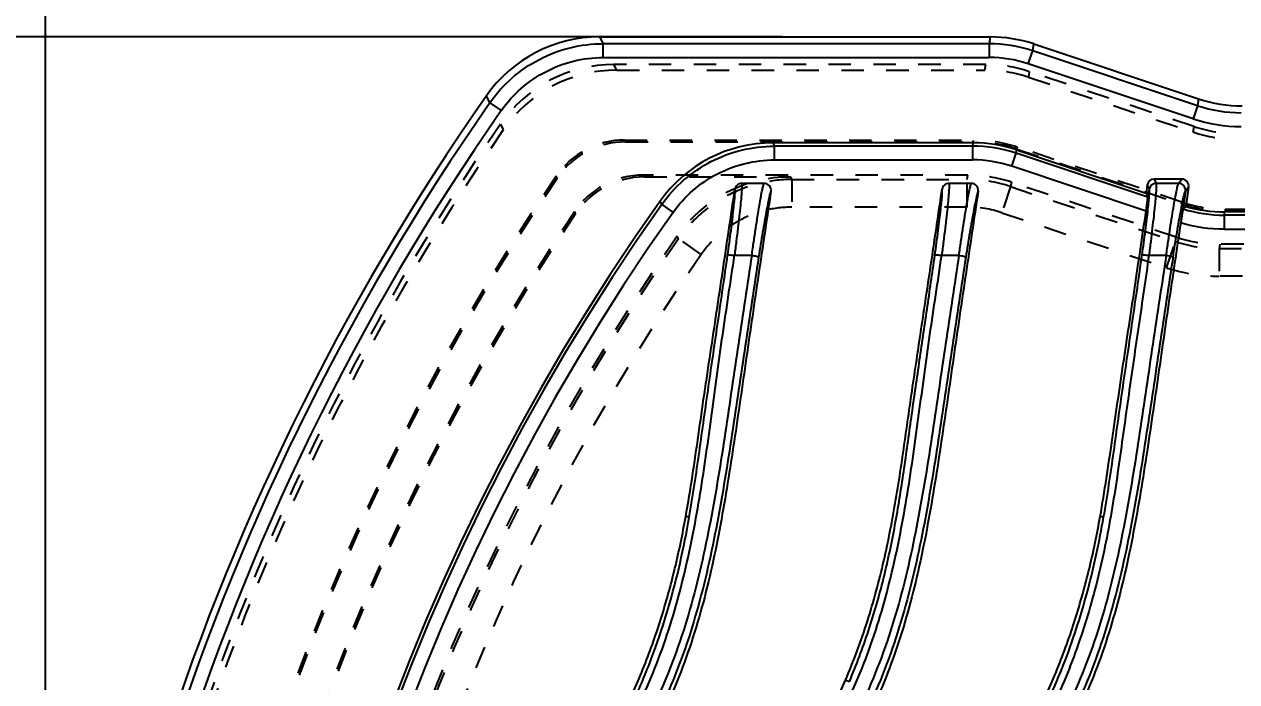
# Model space of a CAD drawing. Header units: millimetres. Extents: x 547 to 3706, y -10485 to 2068.
# Drawn here: x 1307.4 to 1395.6, y -774.7 to -726.9 of the extents above; entities that cross this region are included whole.
import ezdxf

# ---------------------------------------------------------------- set-up
doc = ezdxf.new("R2010")
doc.units = ezdxf.units.MM
doc.header["$LTSCALE"] = 16.335
doc.header["$PDMODE"] = 3
doc.header["$PDSIZE"] = 0.3125
doc.linetypes.add('HIDDEN', pattern=[0.2, 0.1, -0.1])
doc.layers.get('0').update_dxf_attribs({"linetype": 'CONTINUOUS'})
doc.layers.get('Defpoints').update_dxf_attribs({"linetype": 'CONTINUOUS'})
doc.layers.add('DEFAULT_2', color=8, linetype='HIDDEN')
doc.styles.get("Standard").update_dxf_attribs({"font": 'txt', "width": 0.8})
doc.dimstyles.new('11', dxfattribs={"dimtxt": 10, "dimasz": 10, "dimexe": 0, "dimexo": 0, "dimgap": 0, "dimtad": 0, "dimzin": 0, "dimdsep": 46, "dimtxsty": 'Standard', "dimcen": 0, "dimclrd": 4, "dimclre": 4, "dimclrt": 6, "dimazin": 0, "dimtfac": 1, "dimtofl": 0, "dimtmove": 0, "dimatfit": 3, "dimfxl": 0, "dimtolj": 1, "dimtzin": 0, "dimarcsym": 0})

# ---------------------------------------------------------------- blocks, each defined once
blk = doc.blocks.new('*D506')
at = {"color": 4, "lineweight": -2}
for p, q in [((1308.929, -833.857), (1308.929, -701.673)), ((1318.929, -701.673), (1478.018, -701.673)), ((1807.459, -701.673), (1516.685, -701.673)), ((1817.459, -797.176), (1817.459, -701.673))]:
    blk.add_line(p, q, dxfattribs=at)
at = {"color": 4}
for points in [[(1318.929, -700.007), (1318.929, -703.34), (1308.929, -701.673)], [(1807.459, -700.007), (1807.459, -703.34), (1817.459, -701.673)]]:
    blk.add_solid(points, dxfattribs=at)
at = {"layer": 'Defpoints', "color": 0}
for p in [(1308.929, -701.673), (1817.459, -797.176), (1308.929, -833.857)]:
    blk.add_point(p, dxfattribs=at)
at = {"color": 6, "insert": (1497.351, -701.673), "char_height": 10, "attachment_point": 5}
blk.add_mtext('\\A1;508.53', dxfattribs=at)
blk = doc.blocks.new('*D507')
at = {"color": 4, "lineweight": -2}
for p, q in [((1362.528, -727.829), (1290.819, -727.829)), ((1290.819, -737.829), (1290.819, -780.785)), ((1290.819, -929.884), (1290.819, -816.785)), ((1357.771, -939.884), (1290.819, -939.884))]:
    blk.add_line(p, q, dxfattribs=at)
at = {"color": 4}
for points in [[(1289.153, -737.829), (1292.486, -737.829), (1290.819, -727.829)], [(1289.153, -929.884), (1292.486, -929.884), (1290.819, -939.884)]]:
    blk.add_solid(points, dxfattribs=at)
at = {"layer": 'Defpoints', "color": 0}
for p in [(1362.528, -727.829), (1290.819, -939.884), (1357.771, -939.884)]:
    blk.add_point(p, dxfattribs=at)
at = {"color": 6, "insert": (1290.819, -798.785), "char_height": 10, "attachment_point": 5, "rotation": 90}
blk.add_mtext('\\A1;212.06', dxfattribs=at)
blk = doc.blocks.new('*D508')
at = {"color": 4, "lineweight": -2}
for p, q in [((1248.194, -736.941), (1248.194, -631.536)), ((1258.194, -631.536), (1512.669, -631.536)), ((1868.194, -631.536), (1548.669, -631.536)), ((1878.194, -736.941), (1878.194, -631.536))]:
    blk.add_line(p, q, dxfattribs=at)
at = {"color": 4}
for points in [[(1258.194, -629.87), (1258.194, -633.203), (1248.194, -631.536)], [(1868.194, -629.87), (1868.194, -633.203), (1878.194, -631.536)]]:
    blk.add_solid(points, dxfattribs=at)
at = {"layer": 'Defpoints', "color": 0}
for p in [(1248.194, -631.536), (1248.194, -736.941), (1878.194, -736.941)]:
    blk.add_point(p, dxfattribs=at)
at = {"color": 6, "insert": (1530.669, -631.536), "char_height": 10, "attachment_point": 5}
blk.add_mtext('\\A1;630.00', dxfattribs=at)

msp = doc.modelspace()

# ---------------------------------------------------------------- linework, layer by layer
at = {"color": 7, "linetype": 'Continuous'}
for p, q in [((1349.232, -727.829), (1349.489, -728.322)), ((1349.232, -727.829), (1377.65, -727.829)), ((1349.489, -729.325), (1349.489, -728.322)), ((1377.57, -728.322), (1349.489, -728.322)), ((1377.65, -727.829), (1377.57, -728.322)), ((1377.57, -728.322), (1377.57, -729.325)), ((1380.744, -728.837), (1380.824, -728.344)), ((1380.824, -728.344), (1392.809, -732.339)), ((1349.489, -729.325), (1377.57, -729.325)), ((1380.426, -729.789), (1380.744, -728.837)), ((1392.729, -732.832), (1380.744, -728.837)), ((1392.411, -733.784), (1380.426, -729.789)), ((1341.259, -732.614), (1341.011, -732.109)), ((1341.259, -732.614), (1342.082, -733.188)), ((1392.729, -732.832), (1392.411, -733.784)), ((1392.809, -732.339), (1392.729, -732.832)), ((1361.831, -735.537), (1361.952, -735.771)), ((1376.399, -735.537), (1361.831, -735.537)), ((1376.399, -735.537), (1376.361, -735.771)), ((1361.952, -736.775), (1361.952, -735.771)), ((1376.361, -735.771), (1361.952, -735.771)), ((1376.361, -735.771), (1376.361, -736.775)), ((1379.218, -737.238), (1379.535, -736.286)), ((1379.535, -736.286), (1379.573, -736.052)), ((1389.112, -739.478), (1379.535, -736.286)), ((1379.573, -736.052), (1388.996, -739.193)), ((1361.952, -736.775), (1376.361, -736.775)), ((1388.994, -740.497), (1379.218, -737.238)), ((1389.58, -738.175), (1389.727, -738.48)), ((1391.594, -738.175), (1389.58, -738.175)), ((1391.357, -738.48), (1391.594, -738.175)), ((1361.207, -738.48), (1359.577, -738.48)), ((1376.282, -738.48), (1374.652, -738.48)), ((1389.084, -738.603), (1388.997, -739.193)), ((1388.997, -739.193), (1389.137, -739.54)), ((1389.231, -738.909), (1389.084, -738.603)), ((1389.137, -739.54), (1389.231, -738.909)), ((1391.357, -738.48), (1389.727, -738.48)), ((1391.853, -739.056), (1391.657, -740.379)), ((1392.09, -738.751), (1391.853, -739.056)), ((1392.09, -738.751), (1391.881, -740.154)), ((1353.761, -740.008), (1353.644, -739.767)), ((1353.761, -740.008), (1354.58, -740.588)), ((1391.657, -740.379), (1391.521, -741.294)), ((1391.696, -740.34), (1391.882, -740.154)), ((1394.688, -740.796), (1394.711, -740.562)), ((1394.688, -741.8), (1394.688, -740.796)), ((1399.695, -740.796), (1394.688, -740.796)), ((1399.578, -740.562), (1394.711, -740.562)), ((1394.688, -741.8), (1399.72, -741.8)), ((1359.048, -743.712), (1360.308, -743.712)), ((1374.123, -743.712), (1375.383, -743.712)), ((1389.198, -743.712), (1390.458, -743.712)), ((1355.758, -762.757), (1355.504, -762.71)), ((1385.908, -762.757), (1385.654, -762.711)), ((1367.404, -774.722), (1367.131, -774.603))]:
    msp.add_line(p, q, dxfattribs=at)
msp.add_arc((1318.194, -728.857), 70, 90, 180)
for centre, radius, start, end in [((1349.231, -737.864), 10.035, 89.99586, 145.00275), ((1377.559, -738.425), 10.103, 71.62681, 89.93825), ((1377.568, -738.373), 9.047, 71.58099, 89.98406), ((1486.315, -833.857), 177.386, 144.99861, 215.00139), ((1486.315, -833.857), 176.894, 145.08661, 214.91339), ((1395.912, -723.249), 10.098, 251.62181, 269.94324), ((1486.315, -833.857), 175.89, 145.08661, 214.91339), ((1395.905, -723.293), 11.058, 251.58099, 269.98406), ((1361.83, -745.571), 10.035, 89.99592, 144.65984), ((1376.35, -745.874), 10.103, 71.62681, 89.93825), ((1376.352, -745.865), 9.091, 71.62431, 89.94074), ((1389.58, -738.677), 0.502, 89.9939, 171.60296), ((1389.728, -738.984), 0.503, 90.07267, 171.3998), ((1391.355, -738.984), 0.503, 351.74484, 89.8587), ((1486.315, -833.857), 162.648, 144.65576, 215.34424), ((1486.315, -833.857), 162.413, 144.70131, 215.29869), ((1486.315, -833.857), 161.41, 144.70131, 215.29869), ((1394.681, -730.802), 9.994, 252.61803, 270.03643), ((1394.718, -730.474), 10.087, 253.66532, 269.95839), ((1394.681, -730.802), 10.997, 253.25836, 270.03288)]:
    msp.add_arc(centre, radius, start, end, dxfattribs=at)
for centre, major_axis, start_param, end_param in [((1377.646, -737.893), (-1.612, -9.934), 2.98094, 3.302246), ((1395.987, -722.79), (1.612, 9.934), -3.302246, -2.98094), ((1376.395, -745.6), (1.612, 9.934), -0.160653, 0.160653)]:
    msp.add_ellipse(centre, major_axis=major_axis, ratio=0.998594, start_param=start_param, end_param=end_param, dxfattribs=at)
for points, knots in [([(1341.259, -732.614), (1341.72, -731.953), (1342.807, -730.746), (1344.812, -729.383), (1347.076, -728.522), (1348.685, -728.322), (1349.489, -728.322)], [0, 0, 0, 0, 0.251308, 0.500415, 0.749334, 1, 1, 1, 1]), ([(1342.082, -733.188), (1342.499, -732.6), (1343.47, -731.511), (1345.278, -730.285), (1347.318, -729.504), (1348.767, -729.331), (1349.489, -729.325)], [0, 0, 0, 0, 0.250004, 0.5, 0.749997, 1, 1, 1, 1]), ([(1353.761, -740.008), (1354.222, -739.357), (1355.306, -738.167), (1357.299, -736.82), (1359.551, -735.969), (1361.152, -735.771), (1361.952, -735.771)], [0, 0, 0, 0, 0.250622, 0.49954, 0.748666, 1, 1, 1, 1]), ([(1354.58, -740.588), (1354.998, -740.006), (1355.969, -738.93), (1357.769, -737.72), (1359.797, -736.95), (1361.235, -736.78), (1361.952, -736.775)], [0, 0, 0, 0, 0.250003, 0.499999, 0.749996, 1, 1, 1, 1]), ([(1392.09, -738.751), (1392.111, -738.613), (1392.026, -738.304), (1391.733, -738.175), (1391.594, -738.175)], [0, 0, 0, 0, 0.500032, 1, 1, 1, 1]), ([(1361.703, -739.056), (1361.403, -741.077), (1360.793, -745.119), (1359.904, -751.185), (1359.038, -757.254), (1358.241, -762.301), (1357.44, -766.31), (1356.711, -769.289), (1355.822, -772.225), (1354.746, -775.099), (1353.449, -777.881), (1351.962, -780.564), (1350.382, -783.191), (1349.091, -785.398), (1348.145, -787.212), (1347.5, -788.604), (1346.946, -790.034), (1346.489, -791.497), (1346.09, -792.978), (1345.59, -794.961), (1344.957, -797.437), (1344.234, -800.416), (1343.573, -803.409), (1342.988, -806.419), (1342.295, -810.447), (1341.564, -815.504), (1340.737, -823.637), (1340.487, -829.771), (1340.487, -833.857)], [0, 0, 0, 0, 0.062495, 0.12499, 0.187485, 0.24998, 0.28123, 0.312481, 0.343736, 0.374999, 0.406246, 0.437504, 0.468743, 0.500016, 0.515672, 0.531303, 0.546905, 0.562518, 0.578161, 0.593813, 0.625066, 0.656302, 0.687553, 0.718803, 0.750051, 0.812544, 0.875038, 1, 1, 1, 1]), ([(1355.504, -762.71), (1355.856, -760.736), (1356.291, -757.758), (1356.859, -753.787), (1357.304, -750.811), (1357.753, -747.836), (1358.347, -743.869), (1358.786, -740.892), (1359.08, -738.908)], [0, 0, 0, 0, 0.249993, 0.375007, 0.500007, 0.625003, 0.75, 1, 1, 1, 1]), ([(1376.778, -739.056), (1376.478, -741.077), (1375.868, -745.119), (1374.979, -751.185), (1374.113, -757.254), (1373.316, -762.301), (1372.515, -766.31), (1371.786, -769.289), (1370.897, -772.225), (1369.821, -775.099), (1368.524, -777.881), (1367.037, -780.564), (1365.457, -783.191), (1364.166, -785.398), (1363.22, -787.212), (1362.575, -788.604), (1362.021, -790.034), (1361.564, -791.497), (1361.165, -792.978), (1360.665, -794.961), (1360.032, -797.437), (1359.309, -800.416), (1358.648, -803.409), (1358.063, -806.419), (1357.37, -810.447), (1356.639, -815.504), (1355.812, -823.637), (1355.562, -829.771), (1355.562, -833.857)], [0, 0, 0, 0, 0.062495, 0.12499, 0.187485, 0.24998, 0.28123, 0.312481, 0.343736, 0.374999, 0.406246, 0.437504, 0.468743, 0.500016, 0.515672, 0.531303, 0.546905, 0.562518, 0.578161, 0.593813, 0.625066, 0.656302, 0.687553, 0.718803, 0.750051, 0.812544, 0.875038, 1, 1, 1, 1]), ([(1358.55, -743.704), (1358.637, -743.103), (1358.757, -742.234), (1358.897, -741.128), (1358.979, -740.427), (1359.04, -739.845), (1359.076, -739.442), (1359.09, -739.192), (1359.094, -739.062), (1359.091, -738.973), (1359.086, -738.925), (1359.08, -738.908)], [0, 0, 0, 0, 0.376948, 0.545104, 0.692682, 0.815203, 0.90879, 0.943797, 0.9706, 0.989265, 1, 1, 1, 1]), ([(1359.577, -738.48), (1359.584, -738.496), (1359.588, -738.548), (1359.591, -738.645), (1359.587, -738.786), (1359.573, -739.058), (1359.538, -739.497), (1359.477, -740.133), (1359.394, -740.899), (1359.293, -741.769), (1359.177, -742.718), (1359.092, -743.375), (1359.048, -743.712)], [0, 0, 0, 0, 0.01018, 0.028757, 0.055636, 0.090608, 0.183879, 0.306626, 0.454803, 0.622788, 0.806038, 1, 1, 1, 1]), ([(1359.577, -738.48), (1359.46, -738.48), (1359.219, -738.567), (1359.098, -738.793), (1359.08, -738.908)], [0, 0, 0, 0, 0.499987, 1, 1, 1, 1]), ([(1360.308, -743.712), (1360.356, -743.374), (1360.45, -742.716), (1360.593, -741.767), (1360.73, -740.897), (1360.856, -740.132), (1360.969, -739.496), (1361.054, -739.057), (1361.113, -738.786), (1361.148, -738.644), (1361.177, -738.547), (1361.196, -738.496), (1361.207, -738.48)], [0, 0, 0, 0, 0.192864, 0.375026, 0.542159, 0.689946, 0.812883, 0.906838, 0.942318, 0.969802, 0.989071, 1, 1, 1, 1]), ([(1361.703, -739.056), (1361.693, -739.072), (1361.674, -739.119), (1361.627, -739.265), (1361.559, -739.546), (1361.465, -739.992), (1361.353, -740.574), (1361.226, -741.274), (1361.037, -742.379), (1360.898, -743.25), (1360.805, -743.852)], [0, 0, 0, 0, 0.01164, 0.031156, 0.094345, 0.188749, 0.311384, 0.458458, 0.625665, 1, 1, 1, 1]), ([(1361.703, -739.056), (1361.724, -738.918), (1361.64, -738.609), (1361.347, -738.48), (1361.207, -738.48)], [0, 0, 0, 0, 0.50003, 1, 1, 1, 1]), ([(1367.131, -774.603), (1367.727, -773.205), (1368.786, -770.349), (1369.97, -765.94), (1370.828, -761.459), (1371.381, -757.7), (1371.805, -754.69), (1372.245, -751.683), (1372.815, -747.927), (1373.488, -743.418), (1373.932, -740.412), (1374.155, -738.908)], [0, 0, 0, 0, 0.125023, 0.250048, 0.375068, 0.500056, 0.562549, 0.625042, 0.750028, 0.875014, 1, 1, 1, 1]), ([(1373.625, -743.704), (1373.712, -743.103), (1373.832, -742.234), (1373.972, -741.128), (1374.054, -740.427), (1374.115, -739.845), (1374.151, -739.442), (1374.165, -739.192), (1374.169, -739.062), (1374.166, -738.973), (1374.161, -738.925), (1374.155, -738.908)], [0, 0, 0, 0, 0.376956, 0.545112, 0.69269, 0.81521, 0.908795, 0.943801, 0.970603, 0.989266, 1, 1, 1, 1]), ([(1374.652, -738.48), (1374.659, -738.496), (1374.663, -738.548), (1374.666, -738.645), (1374.662, -738.786), (1374.648, -739.058), (1374.613, -739.497), (1374.552, -740.133), (1374.469, -740.899), (1374.368, -741.769), (1374.252, -742.718), (1374.167, -743.375), (1374.123, -743.712)], [0, 0, 0, 0, 0.01018, 0.028757, 0.055636, 0.090608, 0.183879, 0.306626, 0.454803, 0.622788, 0.806038, 1, 1, 1, 1]), ([(1374.652, -738.48), (1374.535, -738.48), (1374.294, -738.567), (1374.173, -738.793), (1374.155, -738.908)], [0, 0, 0, 0, 0.499987, 1, 1, 1, 1]), ([(1375.383, -743.712), (1375.431, -743.374), (1375.525, -742.716), (1375.668, -741.767), (1375.805, -740.897), (1375.931, -740.132), (1376.044, -739.496), (1376.129, -739.057), (1376.188, -738.786), (1376.223, -738.644), (1376.252, -738.547), (1376.271, -738.496), (1376.282, -738.48)], [0, 0, 0, 0, 0.192864, 0.375026, 0.542159, 0.689946, 0.812883, 0.906838, 0.942318, 0.969802, 0.989071, 1, 1, 1, 1]), ([(1376.778, -739.056), (1376.768, -739.072), (1376.749, -739.119), (1376.702, -739.265), (1376.634, -739.546), (1376.54, -739.992), (1376.428, -740.574), (1376.301, -741.274), (1376.112, -742.379), (1375.973, -743.25), (1375.88, -743.852)], [0, 0, 0, 0, 0.01164, 0.031156, 0.094345, 0.188749, 0.311384, 0.458458, 0.625665, 1, 1, 1, 1]), ([(1376.778, -739.056), (1376.799, -738.918), (1376.715, -738.609), (1376.422, -738.48), (1376.282, -738.48)], [0, 0, 0, 0, 0.50003, 1, 1, 1, 1]), ([(1388.7, -743.704), (1388.786, -743.104), (1388.907, -742.236), (1389.047, -741.13), (1389.129, -740.43), (1389.19, -739.848), (1389.225, -739.445), (1389.24, -739.195), (1389.244, -739.065), (1389.241, -738.974), (1389.237, -738.925), (1389.231, -738.909)], [0, 0, 0, 0, 0.376562, 0.544584, 0.692058, 0.814545, 0.908225, 0.943333, 0.970272, 0.989097, 1, 1, 1, 1]), ([(1389.727, -738.48), (1389.734, -738.496), (1389.738, -738.548), (1389.741, -738.644), (1389.737, -738.786), (1389.723, -739.058), (1389.688, -739.497), (1389.627, -740.132), (1389.544, -740.897), (1389.444, -741.767), (1389.327, -742.717), (1389.242, -743.374), (1389.198, -743.712)], [0, 0, 0, 0, 0.010152, 0.028743, 0.055653, 0.090647, 0.183937, 0.306539, 0.454492, 0.622306, 0.805589, 1, 1, 1, 1]), ([(1390.458, -743.712), (1390.506, -743.374), (1390.6, -742.716), (1390.743, -741.767), (1390.88, -740.897), (1391.006, -740.132), (1391.119, -739.496), (1391.204, -739.057), (1391.264, -738.786), (1391.298, -738.644), (1391.327, -738.547), (1391.346, -738.496), (1391.357, -738.48)], [0, 0, 0, 0, 0.192925, 0.375038, 0.542125, 0.689981, 0.812963, 0.906913, 0.942378, 0.969842, 0.989091, 1, 1, 1, 1]), ([(1390.955, -743.852), (1391.047, -743.25), (1391.187, -742.379), (1391.376, -741.274), (1391.503, -740.574), (1391.615, -739.992), (1391.7, -739.589), (1391.76, -739.34), (1391.794, -739.209), (1391.824, -739.118), (1391.843, -739.071), (1391.853, -739.056)], [0, 0, 0, 0, 0.374343, 0.541575, 0.688687, 0.811277, 0.90561, 0.94135, 0.969098, 0.988672, 1, 1, 1, 1]), ([(1388.994, -740.497), (1389.013, -740.373), (1389.046, -740.142), (1389.081, -739.867), (1389.101, -739.684), (1389.111, -739.586), (1389.113, -739.522), (1389.116, -739.488), (1389.112, -739.478)], [0, 0, 0, 0, 0.366481, 0.683793, 0.80896, 0.905502, 0.969982, 1, 1, 1, 1]), ([(1385.654, -762.711), (1385.983, -760.868), (1386.39, -758.089), (1386.922, -754.383), (1387.476, -750.68), (1388.173, -746.053), (1388.72, -742.349), (1388.994, -740.497)], [0, 0, 0, 0, 0.249993, 0.375007, 0.500007, 0.75, 1, 1, 1, 1]), ([(1391.696, -740.34), (1391.69, -740.346), (1391.684, -740.377), (1391.667, -740.433), (1391.65, -740.523), (1391.627, -740.64), (1391.603, -740.781), (1391.566, -741.002), (1391.539, -741.175), (1391.521, -741.294)], [0, 0, 0, 0, 0.027909, 0.090229, 0.185042, 0.309252, 0.45836, 0.62759, 1, 1, 1, 1]), ([(1391.514, -741.333), (1391.218, -743.307), (1390.623, -747.254), (1389.772, -753.18), (1389.056, -758.117), (1388.411, -762.057), (1387.686, -765.981), (1386.741, -769.866), (1385.468, -773.652), (1384.311, -776.416), (1382.958, -779.089), (1381.457, -781.681), (1379.896, -784.235), (1378.671, -786.412), (1377.829, -788.223), (1377.266, -789.612), (1376.786, -791.031), (1376.376, -792.471), (1376.004, -793.921), (1375.514, -795.856), (1374.897, -798.273), (1374.205, -801.186), (1373.58, -804.114), (1373.026, -807.056), (1372.359, -810.991), (1371.665, -815.933), (1370.875, -823.877), (1370.637, -829.866), (1370.637, -833.857)], [0, 0, 0, 0, 0.062498, 0.124996, 0.187494, 0.218743, 0.249994, 0.31248, 0.343737, 0.37499, 0.406246, 0.437494, 0.468752, 0.500001, 0.515645, 0.531282, 0.546904, 0.562528, 0.578163, 0.593796, 0.625042, 0.65629, 0.68754, 0.71879, 0.75004, 0.812536, 0.875032, 1, 1, 1, 1]), ([(1406.519, -741.8), (1406.225, -743.764), (1405.634, -747.691), (1404.789, -753.588), (1404.072, -758.501), (1403.423, -762.419), (1402.688, -766.322), (1401.724, -770.183), (1400.434, -773.941), (1399.261, -776.684), (1397.896, -779.333), (1396.395, -781.908), (1394.843, -784.45), (1393.635, -786.623), (1392.813, -788.433), (1392.266, -789.82), (1391.798, -791.235), (1391.396, -792.67), (1391.03, -794.114), (1390.545, -796.04), (1389.929, -798.445), (1389.244, -801.344), (1388.626, -804.258), (1388.078, -807.186), (1387.417, -811.103), (1386.73, -816.021), (1385.948, -823.926), (1385.712, -829.886), (1385.712, -833.857)], [0, 0, 0, 0, 0.062498, 0.124996, 0.187494, 0.218743, 0.249995, 0.31248, 0.343738, 0.374989, 0.406246, 0.437493, 0.468754, 0.500001, 0.515642, 0.531281, 0.546906, 0.56253, 0.578163, 0.593794, 0.625041, 0.656289, 0.68754, 0.718789, 0.750039, 0.812535, 0.875032, 1, 1, 1, 1]), ([(1405.549, -743.609), (1405.224, -745.758), (1404.73, -748.981), (1404.097, -753.284), (1403.465, -757.592), (1402.777, -761.895), (1401.898, -766.166), (1400.836, -770.399), (1399.376, -774.533), (1397.428, -778.447), (1395.788, -781.286), (1394.08, -784.086), (1392.767, -786.487), (1391.859, -788.479), (1391.077, -790.524), (1390.629, -792.107), (1390.386, -793.174)], [0, 0, 0, 0, 0.124546, 0.186871, 0.249231, 0.374051, 0.436522, 0.499029, 0.624077, 0.686678, 0.749307, 0.81194, 0.874623, 0.905955, 0.937304, 1, 1, 1, 1]), ([(1360.308, -743.712), (1359.983, -745.862), (1359.489, -749.088), (1358.855, -753.394), (1358.223, -757.704), (1357.359, -763.086), (1355.94, -769.484), (1354.101, -774.647), (1352.142, -778.558), (1350.497, -781.397), (1348.788, -784.199), (1347.483, -786.606), (1346.583, -788.603), (1345.809, -790.652), (1345.366, -792.238), (1345.126, -793.306)], [0, 0, 0, 0, 0.12455, 0.186878, 0.249239, 0.374064, 0.499016, 0.624068, 0.686671, 0.749303, 0.811937, 0.87462, 0.905954, 0.937304, 1, 1, 1, 1]), ([(1360.805, -743.852), (1360.473, -745.999), (1359.827, -750.3), (1358.872, -756.757), (1357.854, -763.21), (1356.673, -768.537), (1355.356, -772.702), (1354.343, -775.251), (1353.406, -777.247), (1352.374, -779.219), (1350.964, -781.619), (1349.523, -783.993), (1348.439, -785.911), (1347.689, -787.357), (1347.038, -788.835), (1346.314, -790.86), (1345.886, -792.417), (1345.616, -793.461)], [0, 0, 0, 0, 0.124353, 0.248931, 0.373671, 0.498305, 0.560745, 0.623522, 0.655151, 0.68696, 0.750857, 0.814465, 0.845895, 0.87695, 0.907665, 0.938279, 1, 1, 1, 1]), ([(1345.862, -788.028), (1346.215, -787.118), (1347.051, -785.348), (1348.495, -782.798), (1350.001, -780.285), (1351.444, -777.736), (1352.724, -775.1), (1354.172, -771.475), (1355.515, -766.779), (1356.606, -761.036), (1357.402, -755.253), (1358.171, -749.473), (1358.77, -745.634), (1359.048, -743.712)], [0, 0, 0, 0, 0.062664, 0.125328, 0.187987, 0.250628, 0.31325, 0.375843, 0.500892, 0.625844, 0.750685, 0.875404, 1, 1, 1, 1]), ([(1355.756, -762.757), (1356.034, -761.179), (1356.387, -758.799), (1356.827, -755.62), (1357.281, -752.44), (1357.864, -748.469), (1358.323, -745.292), (1358.551, -743.704)], [0, 0, 0, 0, 0.249631, 0.374732, 0.499879, 0.750073, 1, 1, 1, 1]), ([(1358.551, -743.704), (1358.553, -743.699), (1358.568, -743.691), (1358.619, -743.682), (1358.724, -743.68), (1358.875, -743.69), (1358.989, -743.704), (1359.048, -743.712)], [0, 0, 0, 0, 0.031669, 0.092664, 0.316232, 0.644184, 1, 1, 1, 1]), ([(1375.383, -743.712), (1375.058, -745.862), (1374.564, -749.088), (1373.93, -753.394), (1373.298, -757.704), (1372.434, -763.086), (1371.015, -769.484), (1369.176, -774.647), (1367.217, -778.558), (1365.572, -781.397), (1363.863, -784.199), (1362.558, -786.606), (1361.658, -788.603), (1360.884, -790.652), (1360.441, -792.238), (1360.201, -793.306)], [0, 0, 0, 0, 0.12455, 0.186878, 0.249239, 0.374064, 0.499016, 0.624068, 0.686671, 0.749303, 0.811937, 0.87462, 0.905954, 0.937304, 1, 1, 1, 1]), ([(1360.308, -743.712), (1360.369, -743.721), (1360.486, -743.742), (1360.639, -743.777), (1360.743, -743.809), (1360.791, -743.834), (1360.804, -743.847), (1360.805, -743.852)], [0, 0, 0, 0, 0.352727, 0.682087, 0.907502, 0.96861, 1, 1, 1, 1]), ([(1375.88, -743.852), (1375.548, -745.999), (1374.902, -750.3), (1373.947, -756.757), (1372.929, -763.21), (1371.748, -768.537), (1370.431, -772.702), (1369.418, -775.251), (1368.481, -777.247), (1367.449, -779.219), (1366.039, -781.619), (1364.598, -783.993), (1363.514, -785.911), (1362.764, -787.357), (1362.113, -788.835), (1361.389, -790.86), (1360.961, -792.417), (1360.691, -793.461)], [0, 0, 0, 0, 0.124353, 0.248931, 0.373671, 0.498305, 0.560745, 0.623522, 0.655151, 0.68696, 0.750857, 0.814465, 0.845895, 0.87695, 0.907665, 0.938279, 1, 1, 1, 1]), ([(1360.937, -788.028), (1361.29, -787.118), (1362.126, -785.348), (1363.57, -782.798), (1365.076, -780.285), (1366.519, -777.736), (1367.799, -775.1), (1369.247, -771.475), (1370.59, -766.779), (1371.681, -761.036), (1372.477, -755.253), (1373.246, -749.473), (1373.845, -745.634), (1374.123, -743.712)], [0, 0, 0, 0, 0.062664, 0.125328, 0.187987, 0.250628, 0.31325, 0.375843, 0.500892, 0.625844, 0.750685, 0.875404, 1, 1, 1, 1]), ([(1367.407, -774.723), (1367.923, -773.509), (1368.846, -771.032), (1369.945, -767.226), (1370.758, -763.347), (1371.377, -759.432), (1371.916, -755.498), (1372.485, -751.565), (1373.06, -747.634), (1373.438, -745.014), (1373.626, -743.704)], [0, 0, 0, 0, 0.124722, 0.2496, 0.374269, 0.499144, 0.624364, 0.749665, 0.874887, 1, 1, 1, 1]), ([(1373.626, -743.704), (1373.628, -743.699), (1373.643, -743.691), (1373.694, -743.682), (1373.799, -743.68), (1373.95, -743.69), (1374.064, -743.704), (1374.123, -743.712)], [0, 0, 0, 0, 0.031669, 0.092664, 0.316232, 0.644184, 1, 1, 1, 1]), ([(1390.458, -743.712), (1390.133, -745.862), (1389.639, -749.088), (1389.005, -753.393), (1388.373, -757.704), (1387.509, -763.086), (1386.09, -769.483), (1384.251, -774.647), (1382.293, -778.558), (1380.647, -781.397), (1378.939, -784.198), (1377.633, -786.605), (1376.733, -788.602), (1375.959, -790.651), (1375.516, -792.237), (1375.276, -793.305)], [0, 0, 0, 0, 0.12455, 0.186878, 0.249239, 0.374064, 0.499016, 0.624068, 0.686671, 0.749303, 0.811937, 0.87462, 0.905954, 0.937304, 1, 1, 1, 1]), ([(1375.383, -743.712), (1375.444, -743.721), (1375.561, -743.742), (1375.714, -743.777), (1375.818, -743.809), (1375.866, -743.834), (1375.879, -743.847), (1375.88, -743.852)], [0, 0, 0, 0, 0.352727, 0.682087, 0.907502, 0.96861, 1, 1, 1, 1]), ([(1390.955, -743.852), (1390.623, -745.999), (1389.977, -750.299), (1389.022, -756.757), (1388.004, -763.21), (1386.823, -768.536), (1385.506, -772.701), (1384.493, -775.25), (1383.556, -777.246), (1382.524, -779.218), (1381.115, -781.619), (1379.673, -783.992), (1378.59, -785.91), (1377.84, -787.356), (1377.188, -788.834), (1376.464, -790.86), (1376.036, -792.416), (1375.766, -793.461)], [0, 0, 0, 0, 0.124351, 0.248927, 0.373664, 0.498297, 0.560737, 0.623514, 0.655143, 0.686952, 0.750851, 0.814459, 0.845891, 0.876947, 0.907663, 0.938278, 1, 1, 1, 1]), ([(1389.198, -743.712), (1388.956, -745.397), (1388.467, -748.769), (1387.845, -752.983), (1387.373, -756.36), (1386.907, -759.741), (1386.383, -763.116), (1385.678, -766.459), (1385.04, -768.943), (1384.283, -771.395), (1383.414, -773.81), (1382.398, -776.17), (1381.22, -778.453), (1379.959, -780.691), (1379.068, -782.155), (1378.607, -782.876)], [0, 0, 0, 0, 0.12462, 0.249353, 0.311759, 0.374191, 0.499128, 0.561647, 0.624186, 0.68676, 0.749379, 0.811989, 0.874638, 0.937324, 1, 1, 1, 1]), ([(1385.906, -762.757), (1386.184, -761.179), (1386.537, -758.799), (1386.977, -755.621), (1387.431, -752.44), (1388.014, -748.469), (1388.473, -745.292), (1388.701, -743.704)], [0, 0, 0, 0, 0.249623, 0.374726, 0.499874, 0.75007, 1, 1, 1, 1]), ([(1388.701, -743.704), (1388.703, -743.699), (1388.718, -743.691), (1388.769, -743.682), (1388.874, -743.68), (1389.025, -743.69), (1389.139, -743.704), (1389.198, -743.712)], [0, 0, 0, 0, 0.031669, 0.092664, 0.316232, 0.644184, 1, 1, 1, 1]), ([(1390.458, -743.712), (1390.519, -743.721), (1390.636, -743.742), (1390.789, -743.777), (1390.893, -743.809), (1390.941, -743.834), (1390.954, -743.847), (1390.955, -743.852)], [0, 0, 0, 0, 0.352727, 0.682088, 0.907501, 0.96861, 1, 1, 1, 1]), ([(1406.045, -743.749), (1405.715, -745.89), (1405.07, -750.179), (1404.117, -756.619), (1403.106, -763.057), (1401.939, -768.375), (1400.64, -772.538), (1399.638, -775.089), (1398.709, -777.09), (1397.684, -779.067), (1396.277, -781.475), (1394.832, -783.852), (1393.74, -785.772), (1392.981, -787.219), (1392.319, -788.697), (1391.579, -790.723), (1391.146, -792.283), (1390.875, -793.33)], [0, 0, 0, 0, 0.124103, 0.248416, 0.372888, 0.497345, 0.559744, 0.622526, 0.65418, 0.686032, 0.750063, 0.813848, 0.845384, 0.876558, 0.907383, 0.938085, 1, 1, 1, 1]), ([(1343.957, -791.036), (1344.133, -790.419), (1344.506, -789.19), (1345.163, -787.38), (1345.957, -785.627), (1346.884, -783.941), (1347.876, -782.291), (1348.881, -780.647), (1349.858, -778.988), (1350.787, -777.304), (1351.642, -775.582), (1352.66, -773.226), (1353.731, -770.198), (1354.755, -766.486), (1355.279, -763.972), (1355.504, -762.71)], [0, 0, 0, 0, 0.062555, 0.125096, 0.187487, 0.249906, 0.312473, 0.375082, 0.437619, 0.500063, 0.562468, 0.624931, 0.750019, 0.875059, 1, 1, 1, 1]), ([(1345.347, -787.86), (1345.766, -786.781), (1346.793, -784.7), (1348.583, -781.747), (1350.07, -779.3), (1351.149, -777.3), (1352.129, -775.259), (1353.203, -772.634), (1354.264, -769.398), (1355.124, -766.101), (1355.559, -763.873), (1355.756, -762.757)], [0, 0, 0, 0, 0.126877, 0.253493, 0.378645, 0.44067, 0.502592, 0.626755, 0.751267, 0.875708, 1, 1, 1, 1]), ([(1374.107, -791.036), (1374.458, -789.803), (1375.221, -787.344), (1377.005, -783.919), (1379.048, -780.66), (1380.984, -777.332), (1382.588, -773.827), (1383.881, -770.199), (1384.907, -766.487), (1385.429, -763.973), (1385.654, -762.711)], [0, 0, 0, 0, 0.124997, 0.249981, 0.374973, 0.499975, 0.624964, 0.749985, 0.874994, 1, 1, 1, 1]), ([(1378.184, -782.657), (1379.112, -781.113), (1381.022, -778.073), (1382.86, -773.968), (1384.036, -770.589), (1384.79, -768.008), (1385.414, -765.395), (1385.751, -763.638), (1385.906, -762.757)], [0, 0, 0, 0, 0.251321, 0.500274, 0.625315, 0.750375, 0.875228, 1, 1, 1, 1]), ([(1352.946, -833.857), (1352.946, -831.283), (1353.076, -826.135), (1353.561, -819.717), (1354.142, -814.602), (1354.674, -810.778), (1355.302, -806.969), (1356.025, -803.176), (1356.842, -799.403), (1357.609, -796.278), (1358.272, -793.791), (1358.946, -791.308), (1359.82, -788.204), (1361.473, -784.697), (1363.498, -781.41), (1365.493, -778.104), (1366.626, -775.787), (1367.131, -774.603)], [0, 0, 0, 0, 0.124994, 0.249988, 0.312489, 0.374991, 0.437492, 0.499992, 0.562497, 0.624988, 0.656232, 0.687501, 0.750005, 0.812501, 0.875004, 0.937504, 1, 1, 1, 1])]:
    msp.add_open_spline(points, degree=3, knots=knots, dxfattribs=at)
at = {"layer": 'DEFAULT_2', "color": 8, "linetype": 'HIDDEN'}
for p, q in [((1350.495, -730.245), (1350.282, -729.839)), ((1377.324, -729.839), (1350.282, -729.839)), ((1350.495, -730.245), (1377.258, -730.245)), ((1377.258, -730.245), (1377.324, -729.839)), ((1380.498, -730.354), (1380.432, -730.76)), ((1392.482, -734.349), (1380.498, -730.354)), ((1380.432, -730.76), (1392.417, -734.755)), ((1342.025, -734.171), (1342.231, -734.587)), ((1392.417, -734.755), (1392.482, -734.349)), ((1351.059, -735.33), (1351.131, -735.467)), ((1351.059, -735.33), (1376.433, -735.33)), ((1351.131, -735.467), (1376.411, -735.467)), ((1376.411, -735.467), (1376.433, -735.33)), ((1379.606, -735.845), (1379.584, -735.982)), ((1379.584, -735.982), (1391.569, -739.977)), ((1391.591, -739.84), (1379.606, -735.845)), ((1346.16, -738.092), (1346.089, -737.953)), ((1352.411, -737.879), (1352.484, -738.016)), ((1376.019, -737.879), (1352.411, -737.879)), ((1352.484, -738.016), (1363.119, -738.016)), ((1363.119, -738.016), (1363.215, -738.201)), ((1363.215, -738.201), (1363.215, -740.208)), ((1363.215, -738.201), (1375.967, -738.201)), ((1375.967, -738.201), (1376.019, -737.879)), ((1375.967, -740.208), (1375.967, -738.201)), ((1379.141, -738.716), (1378.506, -740.62)), ((1379.193, -738.394), (1379.141, -738.716)), ((1379.141, -738.716), (1391.125, -742.711)), ((1391.178, -742.389), (1379.193, -738.394)), ((1391.569, -739.977), (1391.591, -739.84)), ((1347.484, -740.682), (1347.412, -740.543)), ((1375.967, -740.208), (1363.215, -740.208)), ((1378.506, -740.62), (1390.491, -744.615)), ((1394.743, -740.492), (1621.094, -740.492)), ((1394.754, -740.355), (1394.754, -740.492)), ((1394.754, -740.355), (1621.083, -740.355)), ((1354.976, -742.506), (1354.883, -742.316)), ((1356.624, -743.652), (1354.976, -742.506)), ((1390.491, -744.615), (1391.125, -742.711)), ((1391.125, -742.711), (1391.178, -742.389)), ((1394.351, -742.904), (1394.299, -743.226)), ((1394.299, -743.226), (1394.299, -745.233)), ((1394.299, -743.226), (1621.43, -743.226)), ((1621.522, -742.904), (1394.351, -742.904)), ((1621.43, -745.233), (1394.299, -745.233))]:
    msp.add_line(p, q, dxfattribs=at)
for centre, radius, start, end in [((1350.282, -739.874), 10.035, 89.99575, 145.36464), ((1350.495, -740.28), 10.035, 89.99573, 145.43853), ((1486.315, -833.857), 175.376, 145.36039, 214.63961), ((1486.315, -833.857), 174.971, 145.43426, 214.56574), ((1351.058, -741.35), 6.02, 89.98971, 145.64107), ((1351.13, -741.487), 6.02, 89.98969, 145.66637), ((1486.315, -833.857), 169.885, 145.63078, 214.36922), ((1486.315, -833.857), 169.748, 145.65606, 214.34394), ((1352.41, -743.899), 6.02, 89.98945, 146.11762), ((1352.483, -744.036), 6.02, 89.98943, 146.14358), ((1363.118, -748.051), 10.035, 89.9958, 145.14751), ((1375.956, -748.307), 10.106, 71.6293, 89.93575), ((1486.315, -833.857), 167.336, 146.10707, 213.89293), ((1486.315, -833.857), 167.199, 146.13301, 213.86699), ((1375.959, -748.288), 8.081, 71.62431, 89.94074), ((1486.315, -833.857), 160.168, 145.14331, 214.85669), ((1486.315, -833.857), 159.984, 145.18013, 214.81987), ((1394.309, -733.131), 10.095, 251.61931, 269.94574), ((1486.315, -833.857), 157.976, 145.18013, 214.81987), ((1394.302, -733.173), 12.06, 251.57778, 269.98727)]:
    msp.add_arc(centre, radius, start, end, dxfattribs=at)
for centre, major_axis, start_param, end_param in [((1377.254, -740.309), (1.612, 9.934), -0.160653, 0.160653), ((1377.319, -739.903), (1.612, 9.934), -0.160653, 0.160653), ((1395.595, -725.206), (1.612, 9.934), -3.302246, -2.98094), ((1395.661, -724.8), (-1.612, -9.934), -0.160653, 0.160653), ((1376.406, -745.531), (1.612, 9.934), -0.160653, 0.160653), ((1376.428, -745.394), (1.612, 9.934), -0.160653, 0.160653), ((1376.015, -747.943), (1.612, 9.934), -0.160653, 0.160653), ((1394.747, -730.428), (1.612, 9.934), -3.302246, -2.98094), ((1394.77, -730.291), (-1.612, -9.934), -0.160653, 0.160653), ((1394.356, -732.84), (-1.612, -9.934), -0.160653, 0.160653)]:
    msp.add_ellipse(centre, major_axis=major_axis, ratio=0.998594, start_param=start_param, end_param=end_param, dxfattribs=at)
for points, knots in [([(1363.215, -738.201), (1362.41, -738.201), (1360.799, -738.402), (1358.531, -739.265), (1356.524, -740.634), (1355.437, -741.844), (1354.976, -742.506)], [0, 0, 0, 0, 0.250672, 0.499596, 0.748703, 1, 1, 1, 1]), ([(1363.215, -740.208), (1362.573, -740.213), (1361.283, -740.367), (1359.467, -741.064), (1357.858, -742.157), (1356.995, -743.128), (1356.624, -743.652)], [0, 0, 0, 0, 0.250003, 0.5, 0.749996, 1, 1, 1, 1])]:
    msp.add_open_spline(points, degree=3, knots=knots, dxfattribs=at)

# ---------------------------------------------------------------- dimensions: what is measured, and where the dimension line sits
for base, p1, p2, picture, middle in [((1248.194, -631.536), (1878.194, -736.941), (1248.194, -736.941), '*D508', (1530.669, -631.536)), ((1308.929, -701.673), (1817.459, -797.176), (1308.929, -833.857), '*D506', (1497.351, -701.673))]:
    dim = msp.add_linear_dim(base=base, p1=p1, p2=p2, dimstyle='11')
    dim.commit()
    dim.dimension.update_dxf_attribs({"geometry": picture, "text_midpoint": middle, "dimtype": 160})
dim = msp.add_linear_dim(base=(1290.819260977, -939.884218364), p1=(1362.528049381, -727.829218364), p2=(1357.771162342, -939.884218364), angle=90, dimstyle='11')
dim.commit()
dim.dimension.update_dxf_attribs({"geometry": '*D507', "text_midpoint": (1290.819260977, -798.78509958), "dimtype": 160})

doc.saveas('drawing.dxf')
